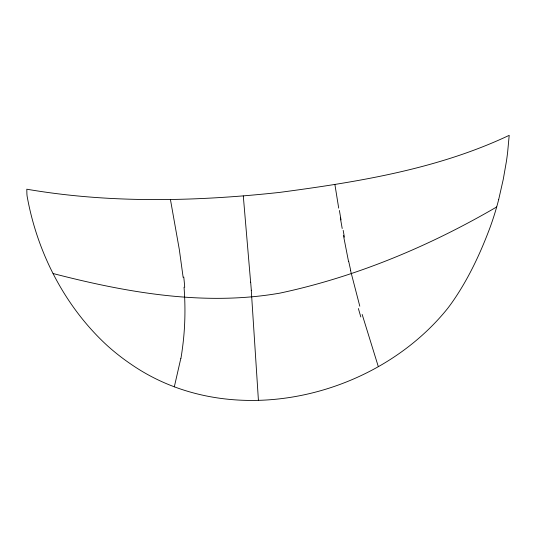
<?xml version="1.0" encoding="UTF-8"?>
<svg xmlns="http://www.w3.org/2000/svg" width="536" height="536" viewBox="0 0 536 536"><rect width="100%" height="100%" fill="white"/><g stroke="black" fill="none" stroke-linecap="round" stroke-linejoin="round"><path stroke-width="0.8" d="M180.813 358.443L174.321 386.845M498.708 199.452L503.277 179.279L506.446 161.202A302.599 302.599 0 0 0 507.686 151.742L509.2 135.34C437.349 169.262 357.7 182.012 279.604 192.404C195.727 201.509 110.222 203.519 26.8 189.208L26.901 193.838A41.788 41.788 0 0 0 27.095 196.062C37.158 252.603 64.957 306.86 107.508 345.827A220.115 220.115 0 0 0 131.32 364.42C229.716 432.237 374.677 399.052 447.527 308.589A200.571 200.571 0 0 0 451.815 302.8C468.082 279.692 480.176 253.883 490.051 227.485A297.875 297.875 0 0 0 498.715 199.452M496.691 206.95C429.336 246.205 356.192 276.871 279.805 293.145C204.102 306.304 126.583 292.535 53.111 273.534M378.282 366.517L362.175 314.451M359.797 306.203L350.524 270.452M348.48 261.233L343.455 235.485M170.415 199.432L179.332 249.635L183.145 277.393M342.203 228.504L340.347 217.884M338.705 208.136L334.92 184.632M243.297 195.975L250.647 282.472M251.27 290.244L258.426 400.425M184.042 287.216C185.59 307.497 185.195 327.952 182.454 348.119A291.685 269.24 8.2 0 1 180.92 358.463M250.667 282.171A57.506 0.878 85.4 0 1 251.33 290.371M183.774 277.032A76.588 17.641 85.3 0 1 184.712 287.236M341.017 219.934A142.288 7.437 79 0 1 339.409 210.467M344.407 237.153A198.896 19.604 77.9 0 1 343.174 230.359M350.705 270.358A78.906 10.787 77.3 0 1 348.695 261.307M360.815 316.93A337.874 96.467 79.2 0 1 358.383 308.528"/></g></svg>
